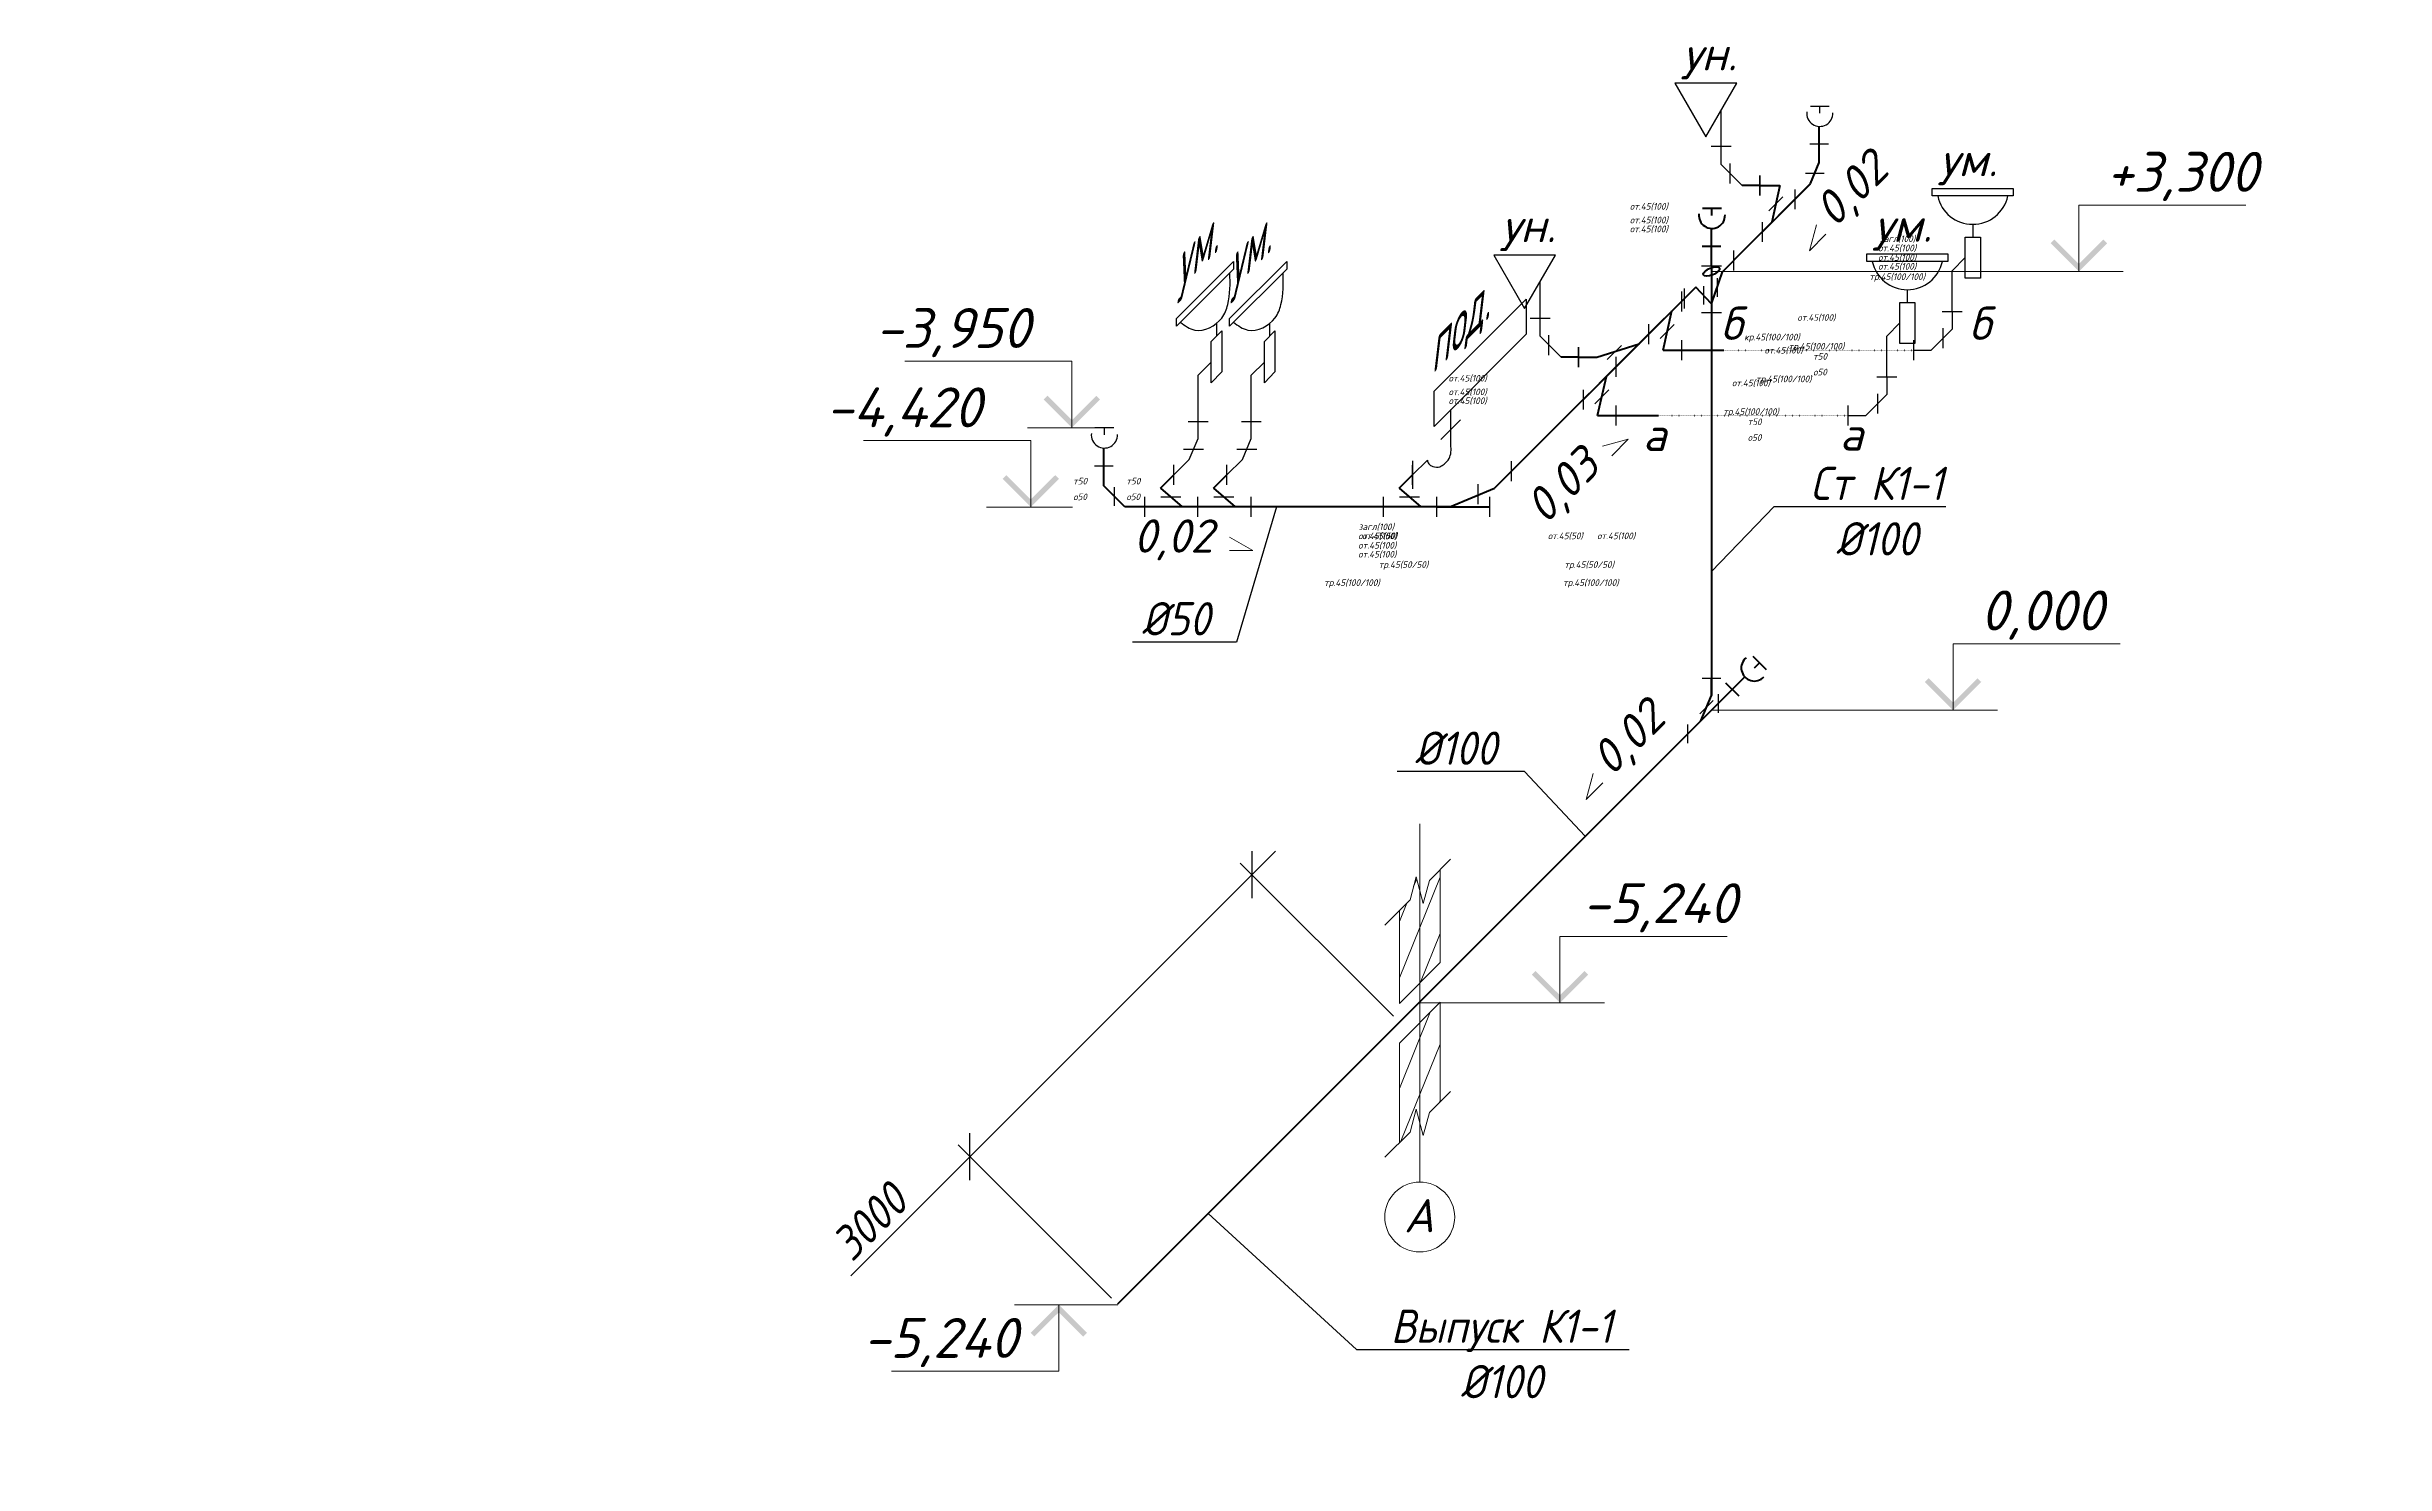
# Model space of a CAD drawing. Header units: millimetres. Extents: x -473555 to 885127, y 4787 to 453528.
# Drawn here: x 841172 to 858763, y 293587 to 304251 of the extents above; entities that cross this region are included whole.
import ezdxf
from ezdxf import colors
from ezdxf.entities.mleader import LeaderData, LeaderLine
from ezdxf.enums import TextEntityAlignment as Align
from ezdxf.math import Vec2, Vec3

# ---------------------------------------------------------------- set-up
doc = ezdxf.new("R2010")
doc.units = ezdxf.units.MM
doc.linetypes.add('ACAD_ISO07W100', pattern=[3, 0, -3])
doc.layers.add('_ВК-Спецификация', color=3, linetype='Continuous', lineweight=15, plot=False, transparency=0.5)
doc.layers.add('ВК_K1', color=34, linetype='Continuous', lineweight=50)
doc.layers.add('ВК_К1_текст', color=34, linetype='Continuous', lineweight=9)
for name, color, linetype in [('ВК_text', 7, 'Continuous'), ('ВК_К1_размер', 7, 'Continuous'), ('ВК_К1_размер @ 100', 7, 'Continuous'), ('ВК_сантехника', 140, 'Continuous')]:
    doc.layers.add(name, color=color, linetype=linetype)
doc.styles.add('ISOPEUR', font='isocpeui.ttf', dxfattribs={"width": 0.9})
doc.dimstyles.new('Аннотативный', dxfattribs={"dimscale": 0, "dimtxt": 2.5, "dimasz": 2.5, "dimexe": 1.25, "dimexo": 0.625, "dimtad": 1, "dimdec": 0, "dimtxsty": 'ISOPEUR', "dimblk": 'OBLIQUE', "dimcen": 2.5, "dimclrt": 256, "dimadec": 0, "dimazin": 0, "dimtfac": 1, "dimtdec": 0, "dimtmove": 0, "dimatfit": 3, "dimfxl": 1, "dimtfillclr": 256, "dimarcsym": 0})

# ---------------------------------------------------------------- blocks, each defined once
blk = doc.blocks.new('*U149')
at = {"lineweight": 15}
h = blk.add_hatch(dxfattribs=at)
h.set_pattern_fill('ANSI31', color=256, scale=50, angle=23, style=0)
h.set_pattern_definition([(68, (3183.52, 294.12), (-147.1904, 59.469), [])])
h.paths.add_polyline_path([(153, 993), (73, 913), (27, 740), (-27, 940), (-73, 766), (-153, 686), (-153, -12), (153, 295)])
h = blk.add_hatch(dxfattribs=at)
h.set_pattern_fill('ANSI31', color=256, scale=50, angle=23, style=0)
h.set_pattern_definition([(68, (3183.52, 310.29), (-147.1904, 59.469), [])])
h.paths.add_polyline_path([(153, -4), (-153, -311), (-153, -1060), (-73, -980), (-27, -807), (27, -1007), (73, -834), (153, -754)])
at = {"lineweight": 15, "ltscale": 100}
blk.add_line((0, 1340), (0, -1356), dxfattribs=at)
at = {"lineweight": 15, "ltscale": 2}
for points in [[(232, 1072), (73, 913), (27, 740), (-27, 940), (-73, 766), (-262, 577)], [(232, -675), (73, -834), (27, -1007), (-27, -807), (-73, -980), (-262, -1169)]]:
    blk.add_lwpolyline(points, dxfattribs=at)
at = {"lineweight": 15}
for points in [[(153, 993), (153, 295), (-153, -12), (-153, 686)], [(-153, -1060), (-153, -311), (153, -4), (153, -754)]]:
    blk.add_lwpolyline(points, dxfattribs=at)
at = {"lineweight": 15, "ltscale": 100}
blk.add_circle((0, -1619), 263, dxfattribs=at)
at = {"lineweight": 15, "ltscale": 100, "style": 'ISOPEUR'}
blk.add_attdef('ОСЬ', (-118, -1734), '', height=250, dxfattribs=at)
blk = doc.blocks.new('*U776')
at = {"linetype": 'ByBlock', "lineweight": -2}
h = blk.add_hatch(color=256, dxfattribs=at)
h.paths.add_polyline_path([(2976, 212), (2948, 240), (2764, 57), (2764, 0)])
h.paths.add_polyline_path([(2580, 240), (2552, 212), (2764, 0), (2764, 57)])
for p, q in [((2764, 0), (2764, 500)), ((2764, 500), (4021, 500)), ((3098, 0), (0, 0))]:
    blk.add_line(p, q, dxfattribs=at)
at = {"linetype": 'ByBlock', "style": 'ISOPEUR'}
blk.add_attdef('ОТМЕТКА', (2970, 600), '', height=300, dxfattribs=at)
blk = doc.blocks.new('*U141')
at = {"lineweight": 15}
blk.add_lwpolyline([(0.53, 1.94), (0, 0), (1.24, 1.24)], dxfattribs=at)
at = {"lineweight": 15, "style": 'ISOPEUR'}
blk.add_attdef('УКЛОН', text='', height=2.5, rotation=45, dxfattribs=at).set_placement((3.12, 4.64), align=Align.MIDDLE_CENTER)
blk = doc.blocks.new('*U114')
at = {"lineweight": 15}
blk.add_lwpolyline([(-1.94, -0.53), (0, 0), (-1.24, -1.24)], dxfattribs=at)
at = {"lineweight": 15, "style": 'ISOPEUR'}
blk.add_attdef('УКЛОН', text='', height=2.5, rotation=45, dxfattribs=at).set_placement((-4.99, -3.47), align=Align.MIDDLE_CENTER)
blk = doc.blocks.new('*U472')
at = {"linetype": 'ByBlock', "lineweight": -2}
h = blk.add_hatch(color=256, dxfattribs=at)
h.paths.add_polyline_path([(2030, 212), (2001, 240), (1818, 57), (1818, 0)])
h.paths.add_polyline_path([(1634, 240), (1605, 212), (1818, 0), (1818, 57)])
for p, q in [((1818, 0), (1818, 500)), ((1818, 500), (3075, 500)), ((2151, 0), (0, 0))]:
    blk.add_line(p, q, dxfattribs=at)
at = {"linetype": 'ByBlock', "style": 'ISOPEUR'}
blk.add_attdef('ОТМЕТКА', (2024, 600), '', height=300, dxfattribs=at)
blk = doc.blocks.new('*U474')
at = {"linetype": 'ByBlock', "lineweight": -2}
h = blk.add_hatch(color=256, dxfattribs=at)
h.paths.add_polyline_path([(1267, 212), (1239, 240), (1055, 57), (1055, 0)])
h.paths.add_polyline_path([(871, 240), (843, 212), (1055, 0), (1055, 57)])
for p, q in [((1055, 0), (1055, 500)), ((1055, 500), (2312, 500)), ((1389, 0), (0, 0))]:
    blk.add_line(p, q, dxfattribs=at)
at = {"linetype": 'ByBlock', "style": 'ISOPEUR'}
blk.add_attdef('ОТМЕТКА', (1261, 600), '', height=300, dxfattribs=at)
blk = doc.blocks.new('_Oblique')
at = {"color": 0, "linetype": 'ByBlock', "lineweight": -2}
blk.add_line((-0.5, -0.5), (0.5, 0.5), dxfattribs=at)
blk = doc.blocks.new('*D473')
at = {"layer": 'Defpoints', "color": 0, "transparency": 16777216}
for p in [(850238, 298022), (851347, 296913), (849226, 294791)]:
    blk.add_point(p, dxfattribs=at)
at = {"layer": 'ВК_К1_размер', "color": 0, "lineweight": -2, "transparency": 16777216}
for p, q in [((850238, 298022), (850415, 298198)), ((850238, 298022), (848117, 295900)), ((851303, 296957), (850150, 298110)), ((848117, 295900), (847222, 295005)), ((849182, 294836), (848029, 295989))]:
    blk.add_line(p, q, dxfattribs=at)
at = {"layer": 'ВК_К1_размер', "color": 0, "lineweight": -2, "transparency": 16777216, "xscale": 250, "yscale": 250, "zscale": 250}
for p, rotation in [((850238, 298022), 224.9993430000016), ((848117, 295900), 44.99934300000159)]:
    blk.add_blockref('_Oblique', p, dxfattribs=dict(at, rotation=rotation))
at = {"layer": 'ВК_К1_размер', "transparency": 16777216, "insert": (847360, 295409), "char_height": 250, "attachment_point": 5, "rotation": 44.9993, "style": 'ISOPEUR'}
blk.add_mtext('3000', dxfattribs=at)
blk = doc.blocks.new('_None')
blk = doc.blocks.new('*U475')
at = {"linetype": 'ByBlock', "lineweight": -2}
h = blk.add_hatch(color=256, dxfattribs=at)
h.paths.add_polyline_path([(-657, -212), (-629, -240), (-445, -57), (-445, 0)])
h.paths.add_polyline_path([(-261, -240), (-233, -212), (-445, 0), (-445, -57)])
for p, q in [((-779, 0), (0, 0)), ((-445, 0), (-445, -500)), ((-445, -500), (-1702, -500))]:
    blk.add_line(p, q, dxfattribs=at)
at = {"linetype": 'ByBlock', "style": 'ISOPEUR'}
blk.add_attdef('ОТМЕТКА', (-1694, -400), '', height=300, dxfattribs=at)
blk = doc.blocks.new('*U151')
at = {"lineweight": 30}
for p, q in [((-775, 596), (-633, 596)), ((-704, 541), (-704, 596)), ((-778, 309), (-638, 309)), ((-182, 165), (-182, 315)), ((-629, 9), (-629, 149)), ((-400, -75), (-400, 75)), ((-130, 73), (-280, 73)), ((0, -75), (0, 75))]:
    blk.add_line(p, q, dxfattribs=at)
at = {"lineweight": -2}
for p, q in [((-708, 309), (-708, 442)), ((-708, 158), (-708, 309)), ((-283, 140), (-182, 240)), ((-550, 0), (-708, 158)), ((-400, 0), (-550, 0)), ((0, 0), (-400, 0)), ((-283, 140), (-119, 0))]:
    blk.add_line(p, q, dxfattribs=at)
at = {"lineweight": 30}
blk.add_arc((-704, 541), 98.3, 173.305, 2.2035, dxfattribs=at)
at = {"layer": '_ВК-Спецификация', "linetype": 'ByBlock', "style": 'ISOPEUR'}
for s, p in [('загл(100)', (1341, -150)), ('от.45(100)', (1349, -218)), ('от.45(100)', (1349, -289)), ('от.45(100)', (1349, -356)), ('тр.45(100/100)', (1158, -570))]:
    blk.add_text(s, height=50, dxfattribs=at).set_placement(p, align=Align.MIDDLE_CENTER)
blk = doc.blocks.new('*U795')
at = {"lineweight": 30}
for p, q in [((20, 1176), (450, 1606)), ((450, 1606), (450, 1549)), ((450, 1549), (20, 1119)), ((20, 1119), (20, 1176)), ((281, 1004), (361, 1084)), ((321, 1139), (321, 1044)), ((361, 1084), (361, 775)), ((281, 694), (281, 1004)), ((281, 849), (183, 751)), ((183, 274), (183, 751)), ((361, 775), (281, 694)), ((108, 403), (258, 403)), ((74, 195), (224, 195)), ((116, 116), (183, 274)), ((0, -75), (0, 75))]:
    blk.add_line(p, q, dxfattribs=at)
at = {"lineweight": -2, "ltscale": 100}
blk.add_line((0, 0), (116, 116), dxfattribs=at)
at = {"lineweight": 30}
blk.add_spline([(49, 1148), (158, 1090), (361, 1180), (406, 1281), (422, 1521)], degree=3, dxfattribs=at)
at = {"lineweight": -2, "style": 'ISOPEUR', "oblique": 45}
blk.add_text('ум.', height=250, rotation=45, dxfattribs=at).set_placement((99, 1630), align=Align.MIDDLE_CENTER)
at = {"layer": '_ВК-Спецификация', "style": 'ISOPEUR'}
for p in [(-705, 40), (-705, -101), (-705, -325)]:
    blk.add_attdef('ФАСОННАЯ_ЧАСТЬ', text='', height=50, dxfattribs=at).set_placement(p, align=Align.CENTER)
blk = doc.blocks.new('*U476')
at = {"lineweight": 15}
blk.add_lwpolyline([(-1.75, 1), (0, 0), (-1.75, 0)], dxfattribs=at)
at = {"lineweight": 15, "style": 'ISOPEUR'}
blk.add_attdef('УКЛОН', text='', height=2.5, dxfattribs=at).set_placement((-5.98, 1.08), align=Align.MIDDLE_CENTER)
blk = doc.blocks.new('*U146')
at = {"linetype": 'ByBlock', "lineweight": -2}
h = blk.add_hatch(color=256, dxfattribs=at)
h.paths.add_polyline_path([(-527, 212), (-499, 240), (-315, 57), (-315, 0)])
h.paths.add_polyline_path([(-131, 240), (-103, 212), (-315, 0), (-315, 57)])
for p, q in [((-315, 500), (-1572, 500)), ((-315, 0), (-315, 500)), ((-649, 0), (0, 0))]:
    blk.add_line(p, q, dxfattribs=at)
at = {"linetype": 'ByBlock', "style": 'ISOPEUR'}
blk.add_attdef('ОТМЕТКА', (-1565, 600), '', height=300, dxfattribs=at)
blk = doc.blocks.new('*U480')
at = {"lineweight": -2}
for p, q in [((-283, 140), (-182, 240)), ((0, 0), (-400, 0)), ((-283, 140), (-119, 0))]:
    blk.add_line(p, q, dxfattribs=at)
at = {"lineweight": 30}
for p, q in [((-182, 165), (-182, 315)), ((-400, -75), (-400, 75)), ((-130, 73), (-280, 73)), ((0, -75), (0, 75))]:
    blk.add_line(p, q, dxfattribs=at)
at = {"layer": '_ВК-Спецификация', "linetype": 'ByBlock', "style": 'ISOPEUR'}
for s, p in [('от.45(50)', (967, -218)), ('тр.45(50/50)', (1146, -434))]:
    blk.add_text(s, height=50, dxfattribs=at).set_placement(p, align=Align.MIDDLE_CENTER)
blk = doc.blocks.new('*U136')
for p, q in [((563, 268), (435, 140)), ((0, 0), (400, 0)), ((97, 0), (435, 140))]:
    blk.add_line(p, q)
at = {"lineweight": 30}
for p, q in [((563, 193), (563, 343)), ((0, -75), (0, 75)), ((311, 20), (311, 170)), ((400, -75), (400, 75))]:
    blk.add_line(p, q, dxfattribs=at)
at = {"layer": '_ВК-Спецификация', "linetype": 'ByBlock', "style": 'ISOPEUR'}
for s, p in [('от.45(100)', (1349, -218)), ('тр.45(100/100)', (1158, -570))]:
    blk.add_text(s, height=50, dxfattribs=at).set_placement(p, align=Align.MIDDLE_CENTER)
blk = doc.blocks.new('*U187')
at = {"lineweight": 30}
for p, q in [((161, 629), (854, 1322)), ((854, 1322), (854, 1058)), ((854, 1058), (161, 365)), ((161, 365), (161, 629))]:
    blk.add_line(p, q, dxfattribs=at)
at = {"lineweight": 30, "ltscale": 100}
for p, q in [((212, 266), (361, 415)), ((287, 227), (287, 491)), ((0, 0), (111, 111)), ((0, 105), (0, -105))]:
    blk.add_line(p, q, dxfattribs=at)
blk.add_spline([(111, 111), (121, 84), (152, 64), (204, 62), (237, 82), (274, 124), (288, 172), (287, 227)], degree=3, dxfattribs=at)
at = {"style": 'ISOPEUR', "oblique": 45}
blk.add_text('под.', height=250, rotation=45, dxfattribs=at).set_placement((278, 1062), align=Align.MIDDLE_CENTER)
blk = doc.blocks.new('*U481')
for p, q in [((-246, -246), (0, 0)), ((-138, -366), (-71, -71)), ((-138, -366), (0, -366))]:
    blk.add_line(p, q)
at = {"lineweight": 30}
for p, q in [((0, 75), (0, -75)), ((-246, -171), (-246, -321)), ((-53, -172), (-159, -278)), ((0, -291), (0, -441))]:
    blk.add_line(p, q, dxfattribs=at)
at = {"layer": '_ВК-Спецификация', "linetype": 'ByBlock', "style": 'ISOPEUR'}
for s, p in [('от.45(100)', (1016, -120)), ('тр.45(100/100)', (1016, -336))]:
    blk.add_text(s, height=50, dxfattribs=at).set_placement(p, align=Align.MIDDLE_CENTER)
blk = doc.blocks.new('*U800')
at = {"lineweight": 30}
for p, q in [((444, 947), (444, 851)), ((289, 598), (387, 697)), ((289, 292), (289, 598)), ((214, 292), (364, 292)), ((289, 292), (289, 158)), ((0, -75), (0, 75)), ((131, 0), (289, 158)), ((222, 15), (222, 165))]:
    blk.add_line(p, q, dxfattribs=at)
at = {"lineweight": -2}
blk.add_line((0, 0), (131, 0), dxfattribs=at)
at = {"lineweight": 30}
for points in [[(139, 1217), (748, 1217), (748, 1160), (139, 1160)], [(387, 851), (501, 851), (501, 542), (387, 542)]]:
    blk.add_lwpolyline(points, close=True, dxfattribs=at)
blk.add_arc((444, 1217), 270, 192.1772, 347.8228, dxfattribs=at)
at = {"lineweight": -2, "style": 'ISOPEUR'}
blk.add_text('ум.', height=250, dxfattribs=at).set_placement((411, 1434), align=Align.MIDDLE_CENTER)
at = {"layer": '_ВК-Спецификация', "style": 'ISOPEUR'}
for p in [(-705, 40), (-705, -101), (-705, -325)]:
    blk.add_attdef('ФАСОННАЯ_ЧАСТЬ', text='', height=50, dxfattribs=at).set_placement(p, align=Align.CENTER)
blk = doc.blocks.new('*U483')
for p, q in [((-246, -246), (0, 0)), ((-528, -173), (-389, -173)), ((-389, -173), (-71, -71))]:
    blk.add_line(p, q)
at = {"lineweight": 30}
for p, q in [((0, 75), (0, -75)), ((-528, -98), (-528, -248)), ((-205, -84), (-311, -190)), ((-246, -171), (-246, -321))]:
    blk.add_line(p, q, dxfattribs=at)
at = {"layer": '_ВК-Спецификация', "linetype": 'ByBlock', "style": 'ISOPEUR'}
for s, p in [('от.45(100)', (1016, -120)), ('тр.45(100/100)', (1016, -336))]:
    blk.add_text(s, height=50, dxfattribs=at).set_placement(p, align=Align.MIDDLE_CENTER)
blk = doc.blocks.new('*U194')
at = {"lineweight": 30}
for p, q in [((-289, 292), (-289, 567)), ((-214, 292), (-364, 292)), ((-289, 158), (-289, 292)), ((-131, 0), (-289, 158)), ((-222, 15), (-222, 165)), ((0, -75), (0, 75))]:
    blk.add_line(p, q, dxfattribs=at)
at = {"lineweight": -2}
blk.add_line((0, 0), (-131, 0), dxfattribs=at)
at = {"lineweight": 30}
blk.add_lwpolyline([(-405, 366), (-173, 768), (-637, 768)], close=True, dxfattribs=at)
at = {"lineweight": -2, "style": 'ISOPEUR'}
blk.add_text('ун.', height=250, dxfattribs=at).set_placement((-376, 991), align=Align.MIDDLE_CENTER)
at = {"layer": '_ВК-Спецификация', "style": 'ISOPEUR'}
for p in [(-977, -97), (-977, -221), (-977, -352)]:
    blk.add_attdef('ФАСОННЫЕ_ЧАСТИ', p, '', height=50, dxfattribs=at)
blk = doc.blocks.new('*U170')
at = {"lineweight": 30}
for p, q in [((363, 948), (505, 948)), ((434, 893), (434, 948)), ((500, 661), (360, 661)), ((-18, 426), (-18, 276)), ((327, 443), (467, 443)), ((50, 160), (156, 266)), ((246, 321), (246, 171)), ((0, 75), (0, -75))]:
    blk.add_line(p, q, dxfattribs=at)
for p, q in [((430, 661), (430, 795)), ((430, 522), (430, 661)), ((246, 246), (364, 364)), ((364, 364), (430, 522)), ((-18, 351), (132, 351)), ((0, 0), (246, 246)), ((132, 351), (73, 73))]:
    blk.add_line(p, q)
blk.add_arc((434, 893), 98.3, 173.305, 2.2035, dxfattribs=at)
at = {"layer": '_ВК-Спецификация', "linetype": 'ByBlock', "style": 'ISOPEUR'}
for s, p in [('от.45(100)', (1016, -120)), ('от.45(100)', (1016, -191)), ('загл(100)', (1018, -51)), ('тр.45(100/100)', (1016, -336)), ('от.45(100)', (1016, -258))]:
    blk.add_text(s, height=50, dxfattribs=at).set_placement(p, align=Align.MIDDLE_CENTER)
blk = doc.blocks.new('*U484')
for p, q in [((168, 395), (83, 310)), ((-118, 194), (-203, 109)), ((0, 69), (-118, 194)), ((0, 351), (0, 0)), ((0, 69), (83, 310))]:
    blk.add_line(p, q)
at = {"lineweight": 30}
for p, q in [((168, 320), (168, 470)), ((-203, 34), (-203, 184)), ((75, 351), (-75, 351)), ((-59, 202), (-59, 62)), ((42, 260), (42, 120)), ((75, 0), (-75, 0))]:
    blk.add_line(p, q, dxfattribs=at)
at = {"layer": '_ВК-Спецификация', "linetype": 'ByBlock', "style": 'ISOPEUR'}
blk.add_text('кр.45(100/100)', height=50, dxfattribs=at).set_placement((455, -182), align=Align.MIDDLE_CENTER)
blk = doc.blocks.new('*U198')
at = {"lineweight": 30}
for p, q in [((-119, 190), (21, 190)), ((-136, -77), (-37, 22)), ((0, 70), (0, -70)), ((-228, -298), (-228, -158))]:
    blk.add_line(p, q, dxfattribs=at)
for p, q in [((-49, 61), (-49, 190)), ((-228, -228), (0, 0)), ((-130, -130), (-49, 61))]:
    blk.add_line(p, q)

msp = doc.modelspace()

# ---------------------------------------------------------------- linework, layer by layer
at = {"layer": 'ВК_K1'}
for p, q in [((853862.9, 302643.9), (854439.4, 303220.4)), ((853627.5, 303037.3), (853769.4, 303037.3)), ((853698.4, 302981.9), (853698.4, 303037.3)), ((853624.6, 302750), (853764.6, 302750)), ((853694.6, 302750), (853694.6, 302883.7)), ((853694.6, 302599.2), (853694.6, 302750)), ((853694.5, 302560.1), (853694.5, 299370.2)), ((853491.6, 302357.2), (852063.3, 300928.9)), ((853467.9, 301967.9), (853787.7, 301967.9)), ((852975.6, 301475.6), (853295.5, 301475.6)), ((851725.9, 300789.2), (849712.6, 300789.1)), ((854006.3, 299666.8), (854106.6, 299566.4)), ((854017.3, 299577.4), (854056.5, 299616.6)), ((853744, 299309.5), (853850.6, 299416.1)), ((853801.1, 299465.6), (853900.1, 299366.6)), ((853850.6, 299416.1), (853945.1, 299510.7)), ((853614.4, 299179.9), (849225.8, 294791.5))]:
    msp.add_line(p, q, dxfattribs=at)
for centre, start, end in [((853698.4, 302981.9), 173.30505, 2.20347), ((854017.3, 299577.4), 128.30505, 317.20347)]:
    msp.add_arc(centre, 98.3, start, end, dxfattribs=at)
msp.add_ellipse((853694.5, 302560.1), major_axis=(60.4, 25), ratio=0.4142, dxfattribs=at)
at = {"layer": 'ВК_К1_текст', "linetype": 'ACAD_ISO07W100', "lineweight": 90}
for p, q in [((853787.7, 301967.9), (855216.3, 301967.9)), ((853295.5, 301475.6), (854724, 301475.6))]:
    msp.add_line(p, q, dxfattribs=at)

# ---------------------------------------------------------------- block references
msp.add_blockref('*U149', (851500.3, 297065.9)).add_auto_attribs({'ОСЬ': 'A'})
at = {"layer": 'ВК_K1'}
ref = msp.add_blockref('*U194', (854057.4, 303207.5), dxfattribs=at)
ref.add_attrib('ФАСОННЫЕ_ЧАСТИ', 'от.45(100)', (853080.6, 302855.1), dxfattribs={"layer": '_ВК-Спецификация', "height": 50, "style": 'ISOPEUR'})
ref.add_attrib('ФАСОННЫЕ_ЧАСТИ', 'от.45(100)', (853080.6, 303024.8), dxfattribs={"layer": '_ВК-Спецификация', "height": 50, "style": 'ISOPEUR'})
ref.add_attrib('ФАСОННЫЕ_ЧАСТИ', 'от.45(100)', (853080.6, 302921.9), dxfattribs={"layer": '_ВК-Спецификация', "height": 50, "style": 'ISOPEUR'})
for name, p in [('*U170', (854075.8, 302856.8)), ('*U484', (853694.5, 302248.5)), ('*U187', (851447, 301029.5)), ('*U481', (853468.3, 302333.8)), ('*U483', (853222.1, 302087.7)), ('*U481', (852976, 301841.6)), ('*U151', (849832.1, 300789.1)), ('*U480', (850232, 300789.1)), ('*U480', (851628.7, 300789.1)), ('*U136', (851628.7, 300789.1)), ('*U198', (853744, 299309.5))]:
    msp.add_blockref(name, p, dxfattribs=at)
ref = msp.add_blockref('*U194', (852694.5, 301915.1), dxfattribs=at)
ref.add_attrib('ФАСОННЫЕ_ЧАСТИ', 'от.45(100)', (851717.6, 301562.6), dxfattribs={"layer": '_ВК-Спецификация', "height": 50, "style": 'ISOPEUR'})
ref.add_attrib('ФАСОННЫЕ_ЧАСТИ', 'от.45(100)', (851717.6, 301732.3), dxfattribs={"layer": '_ВК-Спецификация', "height": 50, "style": 'ISOPEUR'})
ref.add_attrib('ФАСОННЫЕ_ЧАСТИ', 'от.45(100)', (851717.6, 301629.4), dxfattribs={"layer": '_ВК-Спецификация', "height": 50, "style": 'ISOPEUR'})
at = {"layer": 'ВК_К1_текст'}
for name, p, values in [('*U776', (853694.5, 302560.1), {'ОТМЕТКА': '+3,300'}), ('*U472', (853694.5, 299260.1), {'ОТМЕТКА': '0,000'})]:
    msp.add_blockref(name, p, dxfattribs=at).add_auto_attribs(values)
at = {"layer": 'ВК_К1_текст', "xscale": 100, "yscale": 100, "zscale": 100}
for name, p, values in [('*U141', (854431.2, 302716.4), {'УКЛОН': '0,02'}), ('*U114', (853069.1, 301297.7), {'УКЛОН': '0,03'}), ('*U476', (850244.1, 300462.2), {'УКЛОН': '0,02'}), ('*U141', (852752.8, 298588.8), {'УКЛОН': '0,02'})]:
    msp.add_blockref(name, p, dxfattribs=at).add_auto_attribs(values)
at = {"layer": 'ВК_К1_текст'}
ref = msp.add_blockref('*U146', (849198.9, 301385), dxfattribs=at)
ref.add_attrib('ОТМЕТКА', '-3,950', (847405.1, 301985), dxfattribs={"layer": '0', "linetype": 'ByBlock', "height": 300, "style": 'ISOPEUR'})
ref = msp.add_blockref('*U146', (848889.1, 300787.9), dxfattribs=at)
ref.add_attrib('ОТМЕТКА', '-4,420', (847033.5, 301387.9), dxfattribs={"layer": '0', "linetype": 'ByBlock', "height": 300, "style": 'ISOPEUR'})
ref = msp.add_blockref('*U474', (851500.3, 297057.8), dxfattribs=at)
ref.add_attrib('ОТМЕТКА', '-5,240', (852723.4, 297657.8), dxfattribs={"layer": '0', "linetype": 'ByBlock', "height": 300, "style": 'ISOPEUR'})
ref = msp.add_blockref('*U475', (849229.9, 294787.4), dxfattribs=at)
ref.add_attrib('ОТМЕТКА', '-5,240', (847313.3, 294387.4), dxfattribs={"layer": '0', "linetype": 'ByBlock', "height": 300, "style": 'ISOPEUR'})
at = {"layer": 'ВК_сантехника'}
ref = msp.add_blockref('*U800', (855216.3, 301967.9), dxfattribs=at)
ref.add_attrib('ФАСОННАЯ_ЧАСТЬ', 'т50', dxfattribs={"layer": '_ВК-Спецификация', "height": 50, "style": 'ISOPEUR'}).set_placement((854511.1, 301896.1), align=Align.CENTER)
ref.add_attrib('ФАСОННАЯ_ЧАСТЬ', 'о50', dxfattribs={"layer": '_ВК-Спецификация', "height": 50, "style": 'ISOPEUR'}).set_placement((854511.1, 301778), align=Align.CENTER)
ref = msp.add_blockref('*U795', (849650.4, 301029.5), dxfattribs=at)
ref.add_attrib('ФАСОННАЯ_ЧАСТЬ', 'т50', dxfattribs={"layer": '_ВК-Спецификация', "height": 50, "style": 'ISOPEUR'}).set_placement((848945.2, 300957.7), align=Align.CENTER)
ref.add_attrib('ФАСОННАЯ_ЧАСТЬ', 'о50', dxfattribs={"layer": '_ВК-Спецификация', "height": 50, "style": 'ISOPEUR'}).set_placement((848945.2, 300839.6), align=Align.CENTER)
ref = msp.add_blockref('*U795', (850050.3, 301029.5), dxfattribs=at)
ref.add_attrib('ФАСОННАЯ_ЧАСТЬ', 'т50', dxfattribs={"layer": '_ВК-Спецификация', "height": 50, "style": 'ISOPEUR'}).set_placement((849345.2, 300957.7), align=Align.CENTER)
ref.add_attrib('ФАСОННАЯ_ЧАСТЬ', 'о50', dxfattribs={"layer": '_ВК-Спецификация', "height": 50, "style": 'ISOPEUR'}).set_placement((849345.2, 300839.6), align=Align.CENTER)
ref = msp.add_blockref('*U800', (854724, 301475.6), dxfattribs=at)
ref.add_attrib('ФАСОННАЯ_ЧАСТЬ', 'т50', dxfattribs={"layer": '_ВК-Спецификация', "height": 50, "style": 'ISOPEUR'}).set_placement((854018.8, 301403.9), align=Align.CENTER)
ref.add_attrib('ФАСОННАЯ_ЧАСТЬ', 'о50', dxfattribs={"layer": '_ВК-Спецификация', "height": 50, "style": 'ISOPEUR'}).set_placement((854018.8, 301285.7), align=Align.CENTER)

# ---------------------------------------------------------------- texts
at = {"layer": 'ВК_text', "linetype": 'Continuous', "style": 'ISOPEUR'}
for s, p in [('б', (853763.4, 302045.5)), ('б', (855632.2, 302045.5)), ('а', (853178, 301208.9)), ('а', (854658.6, 301212.9))]:
    msp.add_text(s, height=250, dxfattribs=at).set_placement(p)

# ---------------------------------------------------------------- dimensions: what is measured, and where the dimension line sits
at = {"layer": 'ВК_К1_размер @ 100'}
dim = msp.add_linear_dim(base=(850238.3, 298021.7), p1=(849225.8, 294791.5), p2=(851347.2, 296912.8), angle=44.99934, dimstyle='Аннотативный', override={"dimscale": 100, "dimtix": 0, "dimtofl": 1, "dimtmove": 0, "dimatfit": 1}, dxfattribs=at)
dim.commit()
dim.dimension.update_dxf_attribs({"geometry": '*D473', "text_midpoint": (847492.5, 295276), "dimtype": 161})

# ---------------------------------------------------------------- leaders
at = {"layer": 'ВК_К1_текст', "linetype": 'Continuous'}
ml = msp.add_multileader_mtext('Standard', dxfattribs=at)
ml.set_content('Ст К1-1\\P%%C100', color=256, style='ISOPEUR')
ml.set_leader_properties()
ml.set_arrow_properties(name='NONE')
ml.build(insert=Vec2(0, 0))
ml.multileader.update_dxf_attribs({"text_left_attachment_type": 6, "text_right_attachment_type": 6, "dogleg_length": 0.1, "arrow_head_size": 250, "scale": 100})
ctx = ml.context
ctx.base_point, ctx.scale, ctx.char_height, ctx.arrow_head_size, ctx.landing_gap_size, ctx.plane_origin = Vec3(854177.3, 300790.9), 100, 250, 250, 200, Vec3(859496.8, 292942.7)
ctx.left_attachment, ctx.right_attachment, ctx.text_align_type = 6, 6, 1
notes = []
notes.append((ctx, [(0, (1, 1, 0), (854167.3, 300790.9), (1, 0), 10, [(0, [(853694.5, 300303.2)], 0, [])])]))
ctx.mtext.insert, ctx.mtext.alignment, ctx.mtext.flow_direction = Vec3(854939.6, 301090.9), 2, 5
ml = msp.add_multileader_mtext('Standard', dxfattribs=at)
ml.set_content('%%C50', color=256, style='ISOPEUR')
ml.set_leader_properties()
ml.set_arrow_properties(name='NONE')
ml.build(insert=Vec2(0, 0))
ml.multileader.update_dxf_attribs({"text_left_attachment_type": 6, "text_right_attachment_type": 6, "dogleg_length": 0.1, "arrow_head_size": 250, "scale": 100})
ctx = ml.context
ctx.base_point, ctx.scale, ctx.char_height, ctx.arrow_head_size, ctx.landing_gap_size, ctx.plane_origin = Vec3(849218.1, 299772.6), 100, 250, 250, 200, Vec3(856943.1, 290920.8)
ctx.left_attachment, ctx.right_attachment, ctx.text_align_type = 6, 6, 1
notes.append((ctx, [(1, (1, 1, 0), (850122.9, 299772.6), (-1, 0), 10, [(0, [(850422.3, 300789.2)], 0, [])])]))
ctx.mtext.insert, ctx.mtext.width, ctx.mtext.alignment, ctx.mtext.flow_direction = Vec3(849665.5, 300072.6), 549.811, 2, 5
ml = msp.add_multileader_mtext('Standard', dxfattribs=at)
ml.set_content('%%C100', color=256, style='ISOPEUR')
ml.set_leader_properties()
ml.set_arrow_properties(name='NONE')
ml.build(insert=Vec2(0, 0))
ml.multileader.update_dxf_attribs({"text_left_attachment_type": 6, "text_right_attachment_type": 6, "dogleg_length": 0.1, "arrow_head_size": 250, "scale": 100})
ctx = ml.context
ctx.base_point, ctx.scale, ctx.char_height, ctx.arrow_head_size, ctx.landing_gap_size, ctx.plane_origin = Vec3(851265.9, 298798.9), 100, 250, 250, 200, Vec3(858548, 290950.7)
ctx.left_attachment, ctx.right_attachment, ctx.text_align_type = 6, 6, 1
notes.append((ctx, [(1, (1, 1, 0), (852287.2, 298798.9), (-1, 0), 10, [(0, [(852745.6, 298311.2)], 0, [])])]))
ctx.mtext.insert, ctx.mtext.alignment, ctx.mtext.flow_direction = Vec3(851771.5, 299098.9), 2, 5
ml = msp.add_multileader_mtext('Standard', dxfattribs=at)
ml.set_content('Выпуск К1-1\\P%%C100', color=256, style='ISOPEUR')
ml.set_leader_properties()
ml.set_arrow_properties(name='NONE')
ml.build(insert=Vec2(0, 0))
ml.multileader.update_dxf_attribs({"text_left_attachment_type": 6, "text_right_attachment_type": 6, "dogleg_length": 0.1, "arrow_head_size": 250, "scale": 100})
ctx = ml.context
ctx.base_point, ctx.scale, ctx.char_height, ctx.arrow_head_size, ctx.landing_gap_size, ctx.plane_origin = Vec3(851033.4, 294450.2), 100, 250, 250, 200, Vec3(864003.5, 288240.8)
ctx.left_attachment, ctx.right_attachment, ctx.text_align_type = 6, 6, 1
notes.append((ctx, [(0, (1, 1, 0), (851023.4, 294450.2), (1, 0), 10, [(0, [(849907.8, 295473.5)], 0, [])])]))
ctx.mtext.insert, ctx.mtext.alignment, ctx.mtext.flow_direction = Vec3(852115.9, 294750.2), 2, 5
for ctx, leaders in notes:
    for number, flags, end, landing, length, lines in leaders:
        leader = LeaderData()
        leader.index, (leader.has_last_leader_line, leader.has_dogleg_vector, leader.attachment_direction) = number, flags
        leader.last_leader_point, leader.dogleg_vector, leader.dogleg_length = Vec3(end), Vec3(landing), length
        for number, points, colour, breaks in lines:
            line = LeaderLine()
            line.index, line.vertices, line.color, line.breaks = number, Vec3.list(points), colors.encode_raw_color(colour), breaks
            leader.lines.append(line)
        ctx.leaders.append(leader)

doc.saveas('drawing.dxf')
